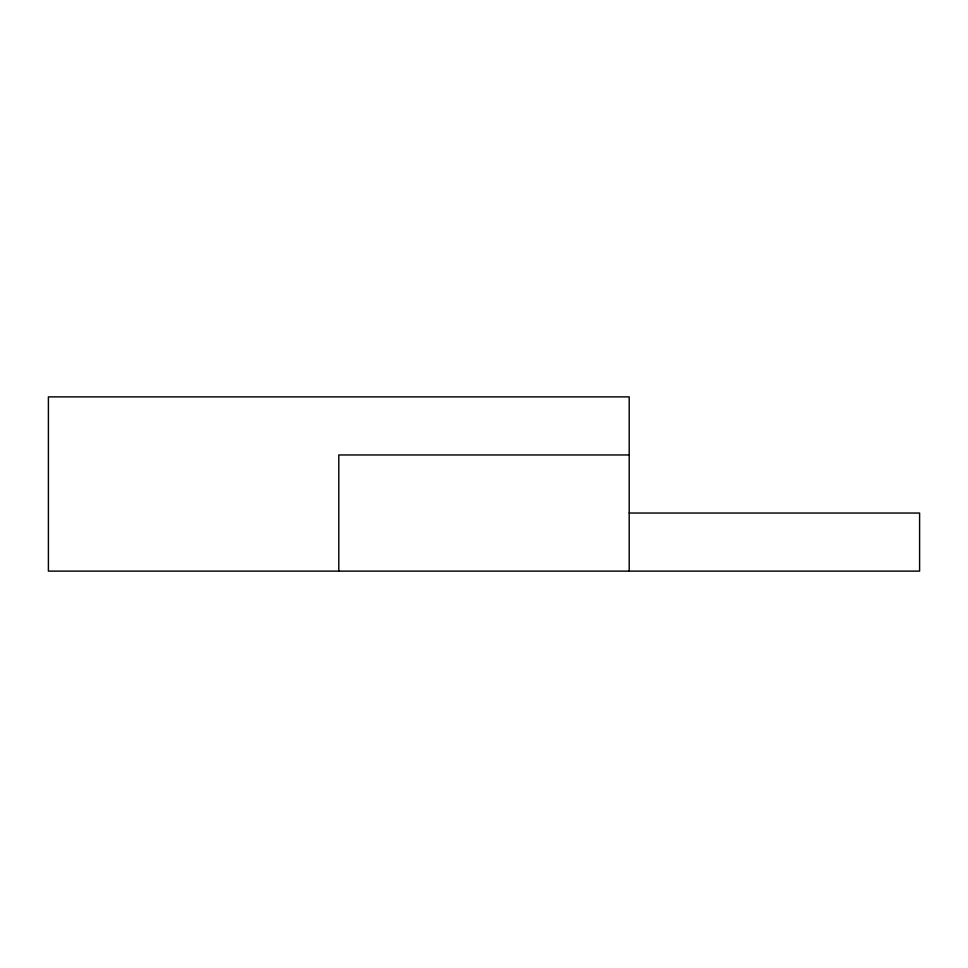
<?xml version="1.0" encoding="UTF-8"?>
<svg xmlns="http://www.w3.org/2000/svg" width="968" height="968" viewBox="0 0 968 968"><rect width="100%" height="100%" fill="white"/><g stroke="black" fill="none" stroke-linecap="round" stroke-linejoin="round"><path stroke-width="1.45" d="M629.2 454.96L338.8 454.96L338.8 571.12M629.2 513.04L919.6 513.04L919.6 571.12L48.4 571.12L48.4 396.88L629.2 396.88L629.2 571.12"/></g></svg>
